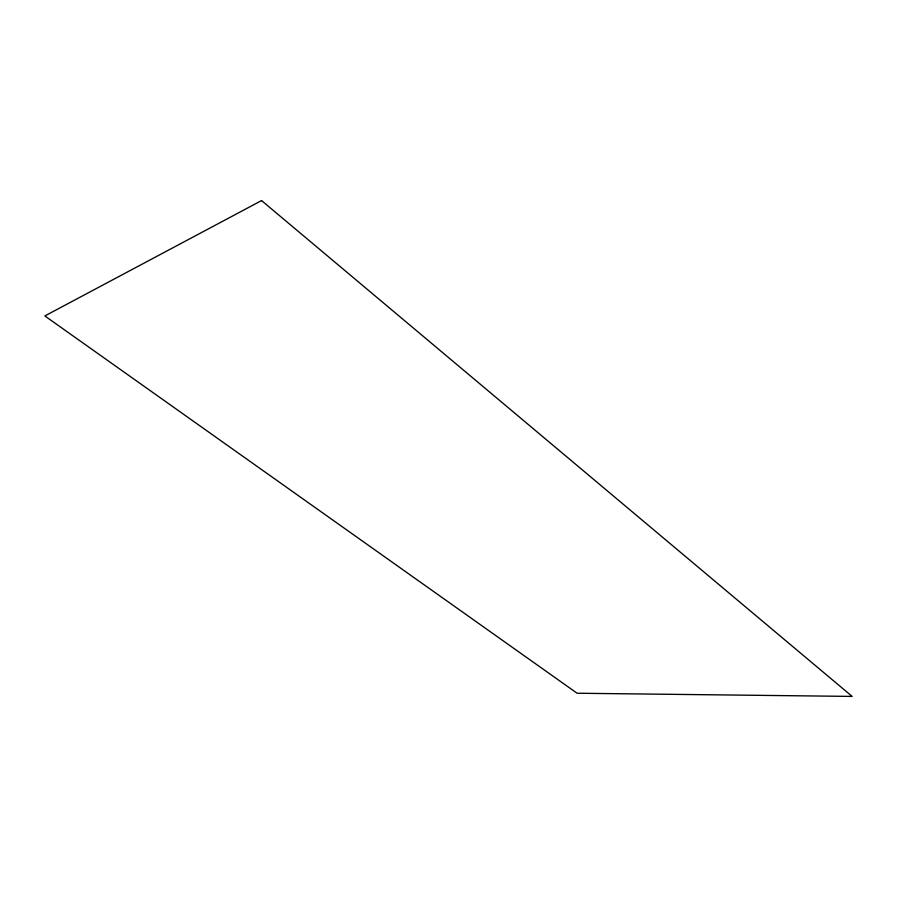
<?xml version="1.0" encoding="UTF-8"?>
<svg xmlns="http://www.w3.org/2000/svg" width="897" height="897" viewBox="0 0 897 897"><rect width="100%" height="100%" fill="white"/><g stroke="black" fill="none" stroke-linecap="round" stroke-linejoin="round"><path stroke-width="1.35" d="M261.554 200.58L44.85 315.946L577.107 693.235L852.15 696.42L261.554 200.58"/></g></svg>
